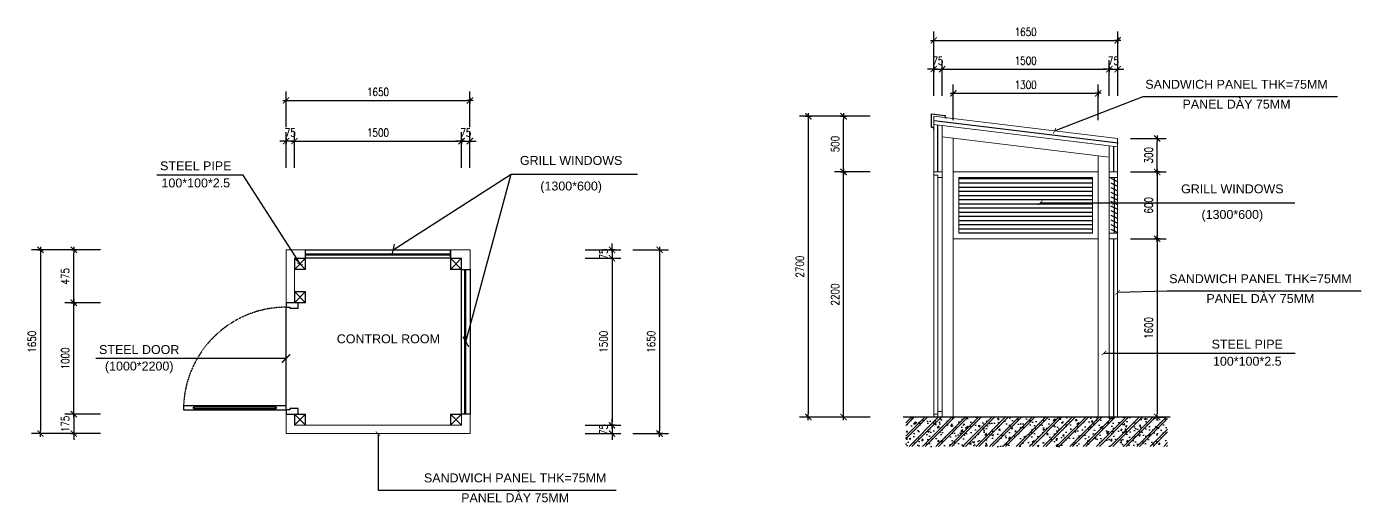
# Model space of a CAD drawing. Extents: x 56812 to 137383, y 2944 to 27175.
# Drawn here: x 56812 to 68784, y 2944 to 7214 of the extents above; entities that cross this region are included whole.
import ezdxf

# ---------------------------------------------------------------- set-up
doc = ezdxf.new("R2010")
doc.units = 0
doc.header["$MEASUREMENT"] = 0
doc.linetypes.add('HIDDEN', pattern=[0.375, 0.25, -0.125])
doc.layers.get('0').update_dxf_attribs({"lineweight": 5})
doc.layers.add('0 @ 1', color=7, linetype='Continuous', lineweight=5)
for name, color, linetype in [('Dimension', 14, 'Continuous'), ('Hatch', 250, 'Continuous'), ('THAY2', 9, 'Continuous'), ('WA1', 3, 'Continuous')]:
    doc.layers.add(name, color=color, linetype=linetype)
doc.styles.add('$3$ROMANS', font='romans.shx', dxfattribs={"width": 0.8})
doc.styles.add('@A31$0$A3-factory$0$Arial', font='arial.ttf', dxfattribs={"height": 1.6})
doc.styles.get("Standard").update_dxf_attribs({"font": 'arial.ttf'})
doc.linetypes.add('BATTING', pattern='A,0.0001,-0.1,[134,ltypeshp.shx,S=0.1,R=0,X=-0.1,Y=0],-0.2,[134,ltypeshp.shx,S=0.1,R=180,X=0.1,Y=0],-0.1', length=0.4001)
doc.dimstyles.new('40', dxfattribs={"dimscale": 40, "dimtxt": 2, "dimasz": 1, "dimexe": 1, "dimexo": 0, "dimgap": 0.8, "dimtad": 1, "dimdec": 0, "dimzin": 13, "dimdsep": 46, "dimtxsty": 'Standard', "dimblk": 'ARCHTICK', "dimcen": 1, "dimdle": 1, "dimclrd": 14, "dimclre": 14, "dimclrt": 3, "dimadec": 0, "dimazin": 0, "dimtfac": 1, "dimtdec": 0, "dimtix": 1, "dimtmove": 1, "dimatfit": 3, "dimldrblk": 'ARCHTICK', "dimfxl": 1, "dimtolj": 1, "dimtzin": 13, "dimarcsym": 0})
doc.dimstyles.new('75', dxfattribs={"dimscale": 75, "dimtxt": 2, "dimasz": 1, "dimexe": 1, "dimexo": 0, "dimgap": 0.8, "dimtad": 1, "dimdec": 0, "dimzin": 13, "dimdsep": 46, "dimtxsty": 'Standard', "dimblk": 'ARCHTICK', "dimcen": 1, "dimdle": 1, "dimclrd": 14, "dimclre": 14, "dimclrt": 3, "dimadec": 0, "dimazin": 0, "dimtfac": 1, "dimtdec": 0, "dimtix": 1, "dimtmove": 1, "dimatfit": 3, "dimldrblk": 'ARCHTICK', "dimfxl": 1, "dimtolj": 1, "dimtzin": 13, "dimarcsym": 0})
doc.dimstyles.new('AD-40', dxfattribs={"dimscale": 40, "dimtxt": 1.8, "dimasz": 0.7, "dimexe": 2, "dimexo": 0, "dimgap": 1, "dimtad": 1, "dimdec": 0, "dimzin": 0, "dimdsep": 46, "dimtxsty": '$3$ROMANS', "dimblk": '$3$TICKS', "dimcen": 0, "dimclrd": 256, "dimclre": 256, "dimclrt": 7, "dimazin": 0, "dimtfac": 0.5, "dimtdec": 0, "dimtix": 1, "dimtmove": 1, "dimatfit": 3, "dimldrblk": '$0$ARROWS', "dimfxl": 6, "dimfxlon": 1, "dimtvp": 1, "dimtolj": 1, "dimtzin": 0, "dimlwd": -1, "dimlwe": -1, "dimarcsym": 0})

# ---------------------------------------------------------------- blocks, each defined once
blk = doc.blocks.new('*U18')
at = {"ltscale": 100}
for p, q in [((40, 930), (40, 210)), ((75, 210), (75, 930))]:
    blk.add_line(p, q, dxfattribs=at)
at = {"color": 8, "ltscale": 100}
blk.add_line((40, 110), (960, 110), dxfattribs=at)
at = {"ltscale": 100}
for points in [[(40, 1030), (40, 930), (52, 930), (52, 940), (62, 940), (62, 930), (75, 930), (75, 1030)], [(62, 210), (62, 200), (52, 200), (52, 210), (40, 210), (40, 110), (75, 110), (75, 210)], [(50, 75), (40, 75), (40, 110), (0, 110), (0, 0), (50, 0)], [(1000, 110), (960, 110), (960, 75), (950, 75), (950, 0), (1000, 0)]]:
    blk.add_lwpolyline(points, close=True, dxfattribs=at)
at = {"color": 8, "ltscale": 100}
blk.add_lwpolyline([(62, 940), (52, 940), (52, 200), (62, 200)], close=True, dxfattribs=at)
at = {"color": 8, "linetype": 'HIDDEN', "ltscale": 10}
blk.add_arc((40, 110), 920, 360, 90, dxfattribs=at)
blk = doc.blocks.new('A$C067A7958')
at = {"layer": 'Dimension'}
for points in [[(0, 100), (100, 0)], [(100, 100), (0, 0)]]:
    blk.add_lwpolyline(points, dxfattribs=at)
at = {"layer": 'WA1', "lineweight": 5}
for points in [[(0, 0), (100, 0), (100, 100), (0, 100)], [(2.5, 2.5), (97.5, 2.5), (97.5, 97.5), (2.5, 97.5)]]:
    blk.add_lwpolyline(points, close=True, dxfattribs=at)
blk = doc.blocks.new('$3$TICKS')
for p, q in [((1, 0), (-1, 0)), ((0, 1), (0, -1))]:
    blk.add_line(p, q)
at = {"const_width": 0.35}
blk.add_lwpolyline([(1, 1), (-1, -1)], dxfattribs=at)
blk = doc.blocks.new('*D74')
at = {"layer": 'Defpoints', "color": 0, "transparency": 16777216}
for p in [(60713, 6187), (59213, 5868), (60713, 5868)]:
    blk.add_point(p, dxfattribs=at)
at = {"layer": 'Dimension', "transparency": 16777216}
for p, q in [((59213, 5947), (59213, 6267)), ((60713, 5947), (60713, 6267)), ((59241, 6187), (60685, 6187))]:
    blk.add_line(p, q, dxfattribs=at)
at = {"layer": 'Dimension', "transparency": 16777216, "xscale": 28, "yscale": 28, "zscale": 28, "rotation": 180}
blk.add_blockref('$3$TICKS', (59213, 6187), dxfattribs=at)
at = {"layer": 'Dimension', "transparency": 16777216, "xscale": 28, "yscale": 28, "zscale": 28}
blk.add_blockref('$3$TICKS', (60713, 6187), dxfattribs=at)
at = {"layer": 'Dimension', "color": 7, "transparency": 16777216, "insert": (59963, 6263), "char_height": 72, "attachment_point": 5, "style": '$3$ROMANS'}
blk.add_mtext('\\A1;1500', dxfattribs=at)
blk = doc.blocks.new('$0$ARROWS')
at = {"lineweight": 0}
blk.add_line((-1, 0), (0.5, 0), dxfattribs=at)
at = {"lineweight": 0, "const_width": 0.525}
blk.add_lwpolyline([(-1, -1.5), (0.5, 0), (-1, 1.5)], dxfattribs=at)
blk = doc.blocks.new('*D75')
at = {"layer": 'Defpoints', "color": 0, "transparency": 16777216}
for p in [(60788, 6187), (60713, 5868), (60788, 5868)]:
    blk.add_point(p, dxfattribs=at)
at = {"layer": 'Dimension', "transparency": 16777216}
for p, q in [((60713, 5947), (60713, 6267)), ((60788, 5947), (60788, 6267)), ((60685, 6187), (60657, 6187)), ((60713, 6187), (60788, 6187)), ((60816, 6187), (60844, 6187))]:
    blk.add_line(p, q, dxfattribs=at)
at = {"layer": 'Dimension', "transparency": 16777216, "xscale": 28, "yscale": 28, "zscale": 28}
blk.add_blockref('$3$TICKS', (60713, 6187), dxfattribs=at)
at = {"layer": 'Dimension', "transparency": 16777216, "xscale": 28, "yscale": 28, "zscale": 28, "rotation": 180}
blk.add_blockref('$3$TICKS', (60788, 6187), dxfattribs=at)
at = {"layer": 'Dimension', "color": 7, "transparency": 16777216, "insert": (60751, 6263), "char_height": 72, "attachment_point": 5, "style": '$3$ROMANS'}
blk.add_mtext('\\A1;75', dxfattribs=at)
blk = doc.blocks.new('*D76')
at = {"layer": 'Defpoints', "color": 0, "transparency": 16777216}
for p in [(59138, 6187), (59138, 5868), (59213, 5868)]:
    blk.add_point(p, dxfattribs=at)
at = {"layer": 'Dimension', "transparency": 16777216}
for p, q in [((59138, 5947), (59138, 6267)), ((59213, 5947), (59213, 6267)), ((59110, 6187), (59082, 6187)), ((59213, 6187), (59138, 6187)), ((59241, 6187), (59269, 6187))]:
    blk.add_line(p, q, dxfattribs=at)
at = {"layer": 'Dimension', "transparency": 16777216, "xscale": 28, "yscale": 28, "zscale": 28}
blk.add_blockref('$3$TICKS', (59138, 6187), dxfattribs=at)
at = {"layer": 'Dimension', "transparency": 16777216, "xscale": 28, "yscale": 28, "zscale": 28, "rotation": 180}
blk.add_blockref('$3$TICKS', (59213, 6187), dxfattribs=at)
at = {"layer": 'Dimension', "color": 7, "transparency": 16777216, "insert": (59176, 6263), "char_height": 72, "attachment_point": 5, "style": '$3$ROMANS'}
blk.add_mtext('\\A1;75', dxfattribs=at)
blk = doc.blocks.new('*D77')
at = {"layer": 'Defpoints', "color": 0, "transparency": 16777216}
for p in [(60788, 6552), (59138, 5868), (60788, 5868)]:
    blk.add_point(p, dxfattribs=at)
at = {"layer": 'Dimension', "transparency": 16777216}
for p, q in [((59138, 6312), (59138, 6632)), ((60788, 6312), (60788, 6632)), ((59166, 6552), (60760, 6552))]:
    blk.add_line(p, q, dxfattribs=at)
at = {"layer": 'Dimension', "transparency": 16777216, "xscale": 28, "yscale": 28, "zscale": 28, "rotation": 180}
blk.add_blockref('$3$TICKS', (59138, 6552), dxfattribs=at)
at = {"layer": 'Dimension', "transparency": 16777216, "xscale": 28, "yscale": 28, "zscale": 28}
blk.add_blockref('$3$TICKS', (60788, 6552), dxfattribs=at)
at = {"layer": 'Dimension', "color": 7, "transparency": 16777216, "insert": (59963, 6628), "char_height": 72, "attachment_point": 5, "style": '$3$ROMANS'}
blk.add_mtext('\\A1;1650', dxfattribs=at)
blk = doc.blocks.new('*D78')
at = {"layer": 'Defpoints', "color": 0, "transparency": 16777216}
for p in [(61497, 5211), (61497, 5136), (62062, 5136)]:
    blk.add_point(p, dxfattribs=at)
at = {"layer": 'Dimension', "transparency": 16777216}
for p, q in [((61822, 5211), (62142, 5211)), ((62062, 5239), (62062, 5267)), ((62062, 5211), (62062, 5136)), ((61822, 5136), (62142, 5136)), ((62062, 5108), (62062, 5080))]:
    blk.add_line(p, q, dxfattribs=at)
at = {"layer": 'Dimension', "transparency": 16777216, "xscale": 28, "yscale": 28, "zscale": 28}
for p, rotation in [((62062, 5211), 270), ((62062, 5136), 90)]:
    blk.add_blockref('$3$TICKS', p, dxfattribs=dict(at, rotation=rotation))
at = {"layer": 'Dimension', "color": 7, "transparency": 16777216, "insert": (61986, 5173), "char_height": 72, "attachment_point": 5, "rotation": 90, "style": '$3$ROMANS'}
blk.add_mtext('\\A1;75', dxfattribs=at)
blk = doc.blocks.new('*D79')
at = {"layer": 'Defpoints', "color": 0, "transparency": 16777216}
for p in [(61497, 5136), (61497, 3636), (62062, 3636)]:
    blk.add_point(p, dxfattribs=at)
at = {"layer": 'Dimension', "transparency": 16777216}
for p, q in [((61822, 5136), (62142, 5136)), ((62062, 5108), (62062, 3664)), ((61822, 3636), (62142, 3636))]:
    blk.add_line(p, q, dxfattribs=at)
at = {"layer": 'Dimension', "transparency": 16777216, "xscale": 28, "yscale": 28, "zscale": 28}
for p, rotation in [((62062, 5136), 90), ((62062, 3636), 270)]:
    blk.add_blockref('$3$TICKS', p, dxfattribs=dict(at, rotation=rotation))
at = {"layer": 'Dimension', "color": 7, "transparency": 16777216, "insert": (61986, 4386), "char_height": 72, "attachment_point": 5, "rotation": 90, "style": '$3$ROMANS'}
blk.add_mtext('\\A1;1500', dxfattribs=at)
blk = doc.blocks.new('*D80')
at = {"layer": 'Defpoints', "color": 0, "transparency": 16777216}
for p in [(61497, 3636), (61497, 3561), (62062, 3561)]:
    blk.add_point(p, dxfattribs=at)
at = {"layer": 'Dimension', "transparency": 16777216}
for p, q in [((61822, 3636), (62142, 3636)), ((62062, 3664), (62062, 3692)), ((62062, 3636), (62062, 3561)), ((61822, 3561), (62142, 3561)), ((62062, 3533), (62062, 3505))]:
    blk.add_line(p, q, dxfattribs=at)
at = {"layer": 'Dimension', "transparency": 16777216, "xscale": 28, "yscale": 28, "zscale": 28}
for p, rotation in [((62062, 3636), 270), ((62062, 3561), 90)]:
    blk.add_blockref('$3$TICKS', p, dxfattribs=dict(at, rotation=rotation))
at = {"layer": 'Dimension', "color": 7, "transparency": 16777216, "insert": (61986, 3598), "char_height": 72, "attachment_point": 5, "rotation": 90, "style": '$3$ROMANS'}
blk.add_mtext('\\A1;75', dxfattribs=at)
blk = doc.blocks.new('*D81')
at = {"layer": 'Defpoints', "color": 0, "transparency": 16777216}
for p in [(61497, 5211), (61497, 3561), (62489, 3561)]:
    blk.add_point(p, dxfattribs=at)
at = {"layer": 'Dimension', "transparency": 16777216}
for p, q in [((62249, 5211), (62569, 5211)), ((62489, 5183), (62489, 3589)), ((62249, 3561), (62569, 3561))]:
    blk.add_line(p, q, dxfattribs=at)
at = {"layer": 'Dimension', "transparency": 16777216, "xscale": 28, "yscale": 28, "zscale": 28}
for p, rotation in [((62489, 5211), 90), ((62489, 3561), 270)]:
    blk.add_blockref('$3$TICKS', p, dxfattribs=dict(at, rotation=rotation))
at = {"layer": 'Dimension', "color": 7, "transparency": 16777216, "insert": (62413, 4386), "char_height": 72, "attachment_point": 5, "rotation": 90, "style": '$3$ROMANS'}
blk.add_mtext('\\A1;1650', dxfattribs=at)
blk = doc.blocks.new('_ArchTick')
at = {"color": 0, "linetype": 'ByBlock', "const_width": 0.15}
blk.add_lwpolyline([(-0.5, -0.5), (0.5, 0.5)], dxfattribs=at)
blk = doc.blocks.new('*D83')
at = {"layer": 'Defpoints', "color": 0, "transparency": 16777216}
for p in [(57234, 4736), (57683, 4736), (57683, 3736)]:
    blk.add_point(p, dxfattribs=at)
at = {"layer": 'Dimension', "transparency": 16777216}
for p, q in [((57474, 4736), (57154, 4736)), ((57234, 3764), (57234, 4708)), ((57474, 3736), (57154, 3736))]:
    blk.add_line(p, q, dxfattribs=at)
at = {"layer": 'Dimension', "transparency": 16777216, "xscale": 28, "yscale": 28, "zscale": 28}
for p, rotation in [((57234, 4736), 90), ((57234, 3736), 270)]:
    blk.add_blockref('$3$TICKS', p, dxfattribs=dict(at, rotation=rotation))
at = {"layer": 'Dimension', "color": 7, "transparency": 16777216, "insert": (57158, 4236), "char_height": 72, "attachment_point": 5, "rotation": 90, "style": '$3$ROMANS'}
blk.add_mtext('\\A1;1000', dxfattribs=at)
blk = doc.blocks.new('*D84')
at = {"layer": 'Defpoints', "color": 0, "transparency": 16777216}
for p in [(57234, 5211), (57683, 5211), (57683, 4736)]:
    blk.add_point(p, dxfattribs=at)
at = {"layer": 'Dimension', "transparency": 16777216}
for p, q in [((57474, 5211), (57154, 5211)), ((57234, 4764), (57234, 5183)), ((57474, 4736), (57154, 4736))]:
    blk.add_line(p, q, dxfattribs=at)
at = {"layer": 'Dimension', "transparency": 16777216, "xscale": 28, "yscale": 28, "zscale": 28}
for p, rotation in [((57234, 5211), 90), ((57234, 4736), 270)]:
    blk.add_blockref('$3$TICKS', p, dxfattribs=dict(at, rotation=rotation))
at = {"layer": 'Dimension', "color": 7, "transparency": 16777216, "insert": (57158, 4973), "char_height": 72, "attachment_point": 5, "rotation": 90, "style": '$3$ROMANS'}
blk.add_mtext('\\A1;475', dxfattribs=at)
blk = doc.blocks.new('*D85')
at = {"layer": 'Defpoints', "color": 0, "transparency": 16777216}
for p in [(57683, 3736), (57234, 3561), (57683, 3561)]:
    blk.add_point(p, dxfattribs=at)
at = {"layer": 'Dimension', "transparency": 16777216}
for p, q in [((57474, 3736), (57154, 3736)), ((57234, 3764), (57234, 3792)), ((57234, 3736), (57234, 3561)), ((57474, 3561), (57154, 3561)), ((57234, 3533), (57234, 3505))]:
    blk.add_line(p, q, dxfattribs=at)
at = {"layer": 'Dimension', "transparency": 16777216, "xscale": 28, "yscale": 28, "zscale": 28}
for p, rotation in [((57234, 3736), 270), ((57234, 3561), 90)]:
    blk.add_blockref('$3$TICKS', p, dxfattribs=dict(at, rotation=rotation))
at = {"layer": 'Dimension', "color": 7, "transparency": 16777216, "insert": (57158, 3648), "char_height": 72, "attachment_point": 5, "rotation": 90, "style": '$3$ROMANS'}
blk.add_mtext('\\A1;175', dxfattribs=at)
blk = doc.blocks.new('*D86')
at = {"layer": 'Defpoints', "color": 0, "transparency": 16777216}
for p in [(57683, 5211), (56935, 3561), (57683, 3561)]:
    blk.add_point(p, dxfattribs=at)
at = {"layer": 'Dimension', "transparency": 16777216}
for p, q in [((57175, 5211), (56855, 5211)), ((56935, 5183), (56935, 3589)), ((57175, 3561), (56855, 3561))]:
    blk.add_line(p, q, dxfattribs=at)
at = {"layer": 'Dimension', "transparency": 16777216, "xscale": 28, "yscale": 28, "zscale": 28}
for p, rotation in [((56935, 5211), 90), ((56935, 3561), 270)]:
    blk.add_blockref('$3$TICKS', p, dxfattribs=dict(at, rotation=rotation))
at = {"layer": 'Dimension', "color": 7, "transparency": 16777216, "insert": (56859, 4386), "char_height": 72, "attachment_point": 5, "rotation": 90, "style": '$3$ROMANS'}
blk.add_mtext('\\A1;1650', dxfattribs=at)
blk = doc.blocks.new('*D87')
at = {"layer": 'Defpoints', "color": 0, "transparency": 16777216}
for p in [(64608, 6410), (63823, 3710), (64608, 3710)]:
    blk.add_point(p, dxfattribs=at)
at = {"layer": 'Dimension', "transparency": 16777216}
for p, q in [((64063, 6410), (63743, 6410)), ((63823, 6382), (63823, 3738)), ((64063, 3710), (63743, 3710))]:
    blk.add_line(p, q, dxfattribs=at)
at = {"layer": 'Dimension', "transparency": 16777216, "xscale": 28, "yscale": 28, "zscale": 28}
for p, rotation in [((63823, 6410), 90), ((63823, 3710), 270)]:
    blk.add_blockref('$3$TICKS', p, dxfattribs=dict(at, rotation=rotation))
at = {"layer": 'Dimension', "color": 7, "transparency": 16777216, "insert": (63747, 5060), "char_height": 72, "attachment_point": 5, "rotation": 90, "style": '$3$ROMANS'}
blk.add_mtext('\\A1;2700', dxfattribs=at)
blk = doc.blocks.new('*D88')
at = {"layer": 'Defpoints', "color": 0, "transparency": 16777216}
for p in [(64139, 5910), (64608, 5910), (64608, 3710)]:
    blk.add_point(p, dxfattribs=at)
at = {"layer": 'Dimension', "transparency": 16777216}
for p, q in [((64379, 5910), (64059, 5910)), ((64139, 3738), (64139, 5882)), ((64379, 3710), (64059, 3710))]:
    blk.add_line(p, q, dxfattribs=at)
at = {"layer": 'Dimension', "transparency": 16777216, "xscale": 28, "yscale": 28, "zscale": 28}
for p, rotation in [((64139, 5910), 90), ((64139, 3710), 270)]:
    blk.add_blockref('$3$TICKS', p, dxfattribs=dict(at, rotation=rotation))
at = {"layer": 'Dimension', "color": 7, "transparency": 16777216, "insert": (64063, 4810), "char_height": 72, "attachment_point": 5, "rotation": 90, "style": '$3$ROMANS'}
blk.add_mtext('\\A1;2200', dxfattribs=at)
blk = doc.blocks.new('*D89')
at = {"layer": 'Defpoints', "color": 0, "transparency": 16777216}
for p in [(64139, 6410), (64608, 6410), (64608, 5910)]:
    blk.add_point(p, dxfattribs=at)
at = {"layer": 'Dimension', "transparency": 16777216}
for p, q in [((64379, 6410), (64059, 6410)), ((64139, 5938), (64139, 6382)), ((64379, 5910), (64059, 5910))]:
    blk.add_line(p, q, dxfattribs=at)
at = {"layer": 'Dimension', "transparency": 16777216, "xscale": 28, "yscale": 28, "zscale": 28}
for p, rotation in [((64139, 6410), 90), ((64139, 5910), 270)]:
    blk.add_blockref('$3$TICKS', p, dxfattribs=dict(at, rotation=rotation))
at = {"layer": 'Dimension', "color": 7, "transparency": 16777216, "insert": (64063, 6160), "char_height": 72, "attachment_point": 5, "rotation": 90, "style": '$3$ROMANS'}
blk.add_mtext('\\A1;500', dxfattribs=at)
blk = doc.blocks.new('*D90')
at = {"layer": 'Defpoints', "color": 0, "transparency": 16777216}
for p in [(66598, 6210), (66952, 6210), (66598, 5910)]:
    blk.add_point(p, dxfattribs=at)
at = {"layer": 'Dimension', "transparency": 16777216}
for p, q in [((66712, 6210), (67032, 6210)), ((66952, 5938), (66952, 6182)), ((66712, 5910), (67032, 5910))]:
    blk.add_line(p, q, dxfattribs=at)
at = {"layer": 'Dimension', "transparency": 16777216, "xscale": 28, "yscale": 28, "zscale": 28}
for p, rotation in [((66952, 6210), 90), ((66952, 5910), 270)]:
    blk.add_blockref('$3$TICKS', p, dxfattribs=dict(at, rotation=rotation))
at = {"layer": 'Dimension', "color": 7, "transparency": 16777216, "insert": (66876, 6060), "char_height": 72, "attachment_point": 5, "rotation": 90, "style": '$3$ROMANS'}
blk.add_mtext('\\A1;300', dxfattribs=at)
blk = doc.blocks.new('*D91')
at = {"layer": 'Defpoints', "color": 0, "transparency": 16777216}
for p in [(66666, 5910), (66598, 5310), (66952, 5310)]:
    blk.add_point(p, dxfattribs=at)
at = {"layer": 'Dimension', "transparency": 16777216}
for p, q in [((66712, 5910), (67032, 5910)), ((66952, 5882), (66952, 5338)), ((66712, 5310), (67032, 5310))]:
    blk.add_line(p, q, dxfattribs=at)
at = {"layer": 'Dimension', "transparency": 16777216, "xscale": 28, "yscale": 28, "zscale": 28}
for p, rotation in [((66952, 5910), 90), ((66952, 5310), 270)]:
    blk.add_blockref('$3$TICKS', p, dxfattribs=dict(at, rotation=rotation))
at = {"layer": 'Dimension', "color": 7, "transparency": 16777216, "insert": (66876, 5610), "char_height": 72, "attachment_point": 5, "rotation": 90, "style": '$3$ROMANS'}
blk.add_mtext('\\A1;600', dxfattribs=at)
blk = doc.blocks.new('*D92')
at = {"layer": 'Defpoints', "color": 0, "transparency": 16777216}
for p in [(66598, 5310), (66952, 3710), (66952, 3710)]:
    blk.add_point(p, dxfattribs=at)
at = {"layer": 'Dimension', "transparency": 16777216}
for p, q in [((66712, 5310), (67032, 5310)), ((66952, 5282), (66952, 3738)), ((66952, 3710), (67032, 3710))]:
    blk.add_line(p, q, dxfattribs=at)
at = {"layer": 'Dimension', "transparency": 16777216, "xscale": 28, "yscale": 28, "zscale": 28}
for p, rotation in [((66952, 5310), 90), ((66952, 3710), 270)]:
    blk.add_blockref('$3$TICKS', p, dxfattribs=dict(at, rotation=rotation))
at = {"layer": 'Dimension', "color": 7, "transparency": 16777216, "insert": (66876, 4510), "char_height": 72, "attachment_point": 5, "rotation": 90, "style": '$3$ROMANS'}
blk.add_mtext('\\A1;1600', dxfattribs=at)
blk = doc.blocks.new('*D93')
at = {"layer": 'Defpoints', "color": 0, "transparency": 16777216}
for p in [(66598, 7091), (64948, 6580), (66598, 6580)]:
    blk.add_point(p, dxfattribs=at)
at = {"layer": 'Dimension', "transparency": 16777216}
for p, q in [((64948, 6851), (64948, 7171)), ((64976, 7091), (66570, 7091)), ((66598, 6851), (66598, 7171))]:
    blk.add_line(p, q, dxfattribs=at)
at = {"layer": 'Dimension', "transparency": 16777216, "xscale": 28, "yscale": 28, "zscale": 28, "rotation": 180}
blk.add_blockref('$3$TICKS', (64948, 7091), dxfattribs=at)
at = {"layer": 'Dimension', "transparency": 16777216, "xscale": 28, "yscale": 28, "zscale": 28}
blk.add_blockref('$3$TICKS', (66598, 7091), dxfattribs=at)
at = {"layer": 'Dimension', "color": 7, "transparency": 16777216, "insert": (65773, 7167), "char_height": 72, "attachment_point": 5, "style": '$3$ROMANS'}
blk.add_mtext('\\A1;1650', dxfattribs=at)
blk = doc.blocks.new('*D94')
at = {"layer": 'Defpoints', "color": 0, "transparency": 16777216}
for p in [(65023, 6833), (64948, 6580), (65023, 6580)]:
    blk.add_point(p, dxfattribs=at)
at = {"layer": 'Dimension', "transparency": 16777216}
for p, q in [((64920, 6833), (64892, 6833)), ((64948, 6593), (64948, 6913)), ((64948, 6833), (65023, 6833)), ((65023, 6593), (65023, 6913)), ((65051, 6833), (65079, 6833))]:
    blk.add_line(p, q, dxfattribs=at)
at = {"layer": 'Dimension', "transparency": 16777216, "xscale": 28, "yscale": 28, "zscale": 28}
blk.add_blockref('$3$TICKS', (64948, 6833), dxfattribs=at)
at = {"layer": 'Dimension', "transparency": 16777216, "xscale": 28, "yscale": 28, "zscale": 28, "rotation": 180}
blk.add_blockref('$3$TICKS', (65023, 6833), dxfattribs=at)
at = {"layer": 'Dimension', "color": 7, "transparency": 16777216, "insert": (64985, 6909), "char_height": 72, "attachment_point": 5, "style": '$3$ROMANS'}
blk.add_mtext('\\A1;75', dxfattribs=at)
blk = doc.blocks.new('*D95')
at = {"layer": 'Defpoints', "color": 0, "transparency": 16777216}
for p in [(66523, 6833), (65023, 6580), (66523, 6580)]:
    blk.add_point(p, dxfattribs=at)
at = {"layer": 'Dimension', "transparency": 16777216}
for p, q in [((65023, 6593), (65023, 6913)), ((65051, 6833), (66495, 6833)), ((66523, 6593), (66523, 6913))]:
    blk.add_line(p, q, dxfattribs=at)
at = {"layer": 'Dimension', "transparency": 16777216, "xscale": 28, "yscale": 28, "zscale": 28, "rotation": 180}
blk.add_blockref('$3$TICKS', (65023, 6833), dxfattribs=at)
at = {"layer": 'Dimension', "transparency": 16777216, "xscale": 28, "yscale": 28, "zscale": 28}
blk.add_blockref('$3$TICKS', (66523, 6833), dxfattribs=at)
at = {"layer": 'Dimension', "color": 7, "transparency": 16777216, "insert": (65773, 6909), "char_height": 72, "attachment_point": 5, "style": '$3$ROMANS'}
blk.add_mtext('\\A1;1500', dxfattribs=at)
blk = doc.blocks.new('*D96')
at = {"layer": 'Defpoints', "color": 0, "transparency": 16777216}
for p in [(66598, 6833), (66523, 6580), (66598, 6580)]:
    blk.add_point(p, dxfattribs=at)
at = {"layer": 'Dimension', "transparency": 16777216}
for p, q in [((66495, 6833), (66467, 6833)), ((66523, 6593), (66523, 6913)), ((66523, 6833), (66598, 6833)), ((66598, 6593), (66598, 6913)), ((66626, 6833), (66654, 6833))]:
    blk.add_line(p, q, dxfattribs=at)
at = {"layer": 'Dimension', "transparency": 16777216, "xscale": 28, "yscale": 28, "zscale": 28}
blk.add_blockref('$3$TICKS', (66523, 6833), dxfattribs=at)
at = {"layer": 'Dimension', "transparency": 16777216, "xscale": 28, "yscale": 28, "zscale": 28, "rotation": 180}
blk.add_blockref('$3$TICKS', (66598, 6833), dxfattribs=at)
at = {"layer": 'Dimension', "color": 7, "transparency": 16777216, "insert": (66560, 6909), "char_height": 72, "attachment_point": 5, "style": '$3$ROMANS'}
blk.add_mtext('\\A1;75', dxfattribs=at)
blk = doc.blocks.new('*D97')
at = {"layer": 'Defpoints', "color": 0, "transparency": 16777216}
for p in [(66423, 6616), (65123, 6376), (66423, 6376)]:
    blk.add_point(p, dxfattribs=at)
at = {"layer": 'Dimension', "transparency": 16777216}
for p, q in [((65123, 6376), (65123, 6696)), ((65151, 6616), (66395, 6616)), ((66423, 6376), (66423, 6696))]:
    blk.add_line(p, q, dxfattribs=at)
at = {"layer": 'Dimension', "transparency": 16777216, "xscale": 28, "yscale": 28, "zscale": 28, "rotation": 180}
blk.add_blockref('$3$TICKS', (65123, 6616), dxfattribs=at)
at = {"layer": 'Dimension', "transparency": 16777216, "xscale": 28, "yscale": 28, "zscale": 28}
blk.add_blockref('$3$TICKS', (66423, 6616), dxfattribs=at)
at = {"layer": 'Dimension', "color": 7, "transparency": 16777216, "insert": (65773, 6692), "char_height": 72, "attachment_point": 5, "style": '$3$ROMANS'}
blk.add_mtext('\\A1;1300', dxfattribs=at)

msp = doc.modelspace()

# ---------------------------------------------------------------- hatches: boundary and pattern name
at = {"layer": 'Hatch'}
h = msp.add_hatch(dxfattribs=at)
h.set_pattern_fill('ANSI31', color=256, scale=300, angle=135)
h.paths.add_polyline_path([(65172.6, 5860.3), (66372.6, 5860.3), (66372.6, 5360.3), (65172.6, 5360.3)])
h = msp.add_hatch(dxfattribs=at)
h.set_pattern_fill('BT-01', color=256, scale=20, pattern_type=2)
h.set_pattern_definition([(50, (0, 0), (143.45204, -12.55043), [15, -165]), (355, (0, 0), (-27.75027, 150.43843), [12, -132]), (100.4514, (11.95, -1.05), (115.70188, 137.8879), [12.74804, -140.22842]), (46.1842, (0, 40), (213.4482, -33.1038), [22.5, -247.5]), (96.6356, (17.79, 37.24), (186.93254, 194.8236), [19.12206, -210.3426]), (351.1842, (0, 40), (186.9324, 194.8237), [18, -198]), (21, (20, 30), (119.38141, -80.52378), [15, -165]), (326, (20, 30), (48.66307, 145.03), [12, -132]), (71.4514, (29.95, 23.29), (168.04453, 64.5061), [12.74804, -140.22842]), (37.5, (0, 0), (2.43197, 66.57877), [0, -130.4, 0, -134, 0, -132.5]), (7.5, (0, 0), (52.61391, 78.88234), [0, -76.4, 0, -127.4, 0, -50.5]), (327.5, (-44.6, 0), (106.764487, -4.510974), [0, -50, 0, -156, 0, -207]), (317.5, (-64.6, 0), (116.63723, 20.021), [0, -65, 0, -103.6, 0, -147]), (45, (0, 0), (-60.10408, 60.10408), []), (45, (0, 24.5), (-60.10408, 60.10408), [])])
h.paths.add_polyline_path([(64698.9, 3710.3), (67045.9, 3710.3), (67045.9, 3445), (64698.9, 3445)])

# ---------------------------------------------------------------- linework, layer by layer
at = {"layer": 'Dimension'}
for points in [[(64947.6, 6290.3), (64947.6, 6310.3), (64927.6, 6310.3), (64927.6, 6432.9), (65049.3, 6418.1), (65046.9, 6398.3), (65066.7, 6395.9)], [(66535.2, 5854.4), (66597.6, 5824.9)], [(66535.2, 5812.8), (66597.6, 5783.4)], [(66535.2, 5771.2), (66597.6, 5741.8)], [(66566.7, 5860.3), (66566.7, 5360.3)], [(66535, 5646.6), (66597.3, 5617.2)], [(66535.2, 5729.6), (66597.6, 5700.2)], [(66535.2, 5688.1), (66597.6, 5658.6)], [(66535, 5605), (66597.3, 5575.6)], [(66535.2, 5563.3), (66597.6, 5533.9)], [(66535.2, 5521.7), (66597.6, 5492.3)], [(66535.2, 5480.2), (66597.6, 5450.7)], [(66535.2, 5438.6), (66597.6, 5409.2)], [(66535.2, 5397), (66597.6, 5367.6)], [(59313.2, 5135.8), (59313.2, 5210.8)], [(60613.2, 5173.3), (59313.2, 5173.3)], [(60613.2, 5163), (59313.2, 5163)], [(60613.2, 5135.8), (60613.2, 5210.8)], [(60713.2, 5035.8), (60713.2, 5110.8)], [(60740.5, 3735.8), (60740.5, 5035.8)], [(60750.7, 3735.8), (60750.7, 5035.8)], [(64672.5, 3710.3), (67068.8, 3710.3)]]:
    msp.add_lwpolyline(points, dxfattribs=at)
at = {"layer": 'Dimension', "linetype": 'BATTING'}
for points in [[(64952.1, 6372), (66602.1, 6172)], [(64985.1, 5910.3), (64985.1, 6325.7)], [(66560.1, 5310.3), (66560.1, 3710.3)]]:
    msp.add_lwpolyline(points, dxfattribs=at)
at = {"layer": 'Dimension', "linetype": 'BATTING', "ltscale": 75}
msp.add_lwpolyline([(66560.1, 6134.8), (66560.1, 5910.3)], dxfattribs=at)
at = {"layer": 'Dimension'}
for points in [[(59313.2, 5210.8), (60613.2, 5210.8), (60613.2, 5135.8), (59313.2, 5135.8)], [(60788.2, 5035.8), (60788.2, 3735.8), (60713.2, 3735.8), (60713.2, 5035.8)]]:
    msp.add_lwpolyline(points, close=True, dxfattribs=at)
at = {"layer": 'WA1', "lineweight": 5}
for points in [[(64947.6, 3710.3), (64947.6, 6410.3)], [(64947.6, 6410.3), (66597.6, 6210.3)], [(64947.6, 6334.8), (66597.6, 6134.8)], [(65022.6, 3710.3), (65022.6, 6325.7), (66522.6, 6143.9), (66522.6, 3710.3)], [(66522.6, 6043.1), (65022.6, 6224.9)], [(65122.6, 3710.3), (65122.6, 6212.8), (66422.6, 6055.3), (66422.6, 3710.3)], [(66597.6, 3710.3), (66597.6, 6210.3)], [(65022.6, 5910.3), (64947.6, 5910.3)], [(64985.1, 5860.3), (64985.1, 5880.3), (64947.6, 5880.3)], [(64985.1, 5860.3), (64985.1, 3710.3)], [(65022.6, 5860.3), (64985.1, 5860.3)], [(59138.2, 3735.8), (59138.2, 3560.8), (60788.2, 3560.8), (60788.2, 5210.8), (59138.2, 5210.8), (59138.2, 4735.8)], [(59213.2, 3735.8), (59213.2, 3635.8), (60713.2, 3635.8), (60713.2, 5135.8), (59213.2, 5135.8), (59213.2, 4735.8)], [(59313.2, 4735.8), (59138.2, 4735.8)], [(59138.2, 3735.8), (59313.2, 3735.8)], [(64985.1, 3760.3), (64985.1, 3735.3), (64947.6, 3735.3)], [(65022.6, 3760.3), (64985.1, 3760.3)]]:
    msp.add_lwpolyline(points, dxfattribs=at)
for points in [[(65122.6, 5910.3), (66422.6, 5910.3), (66422.6, 5310.3), (65122.6, 5310.3)], [(66522.6, 5910.3), (66597.6, 5910.3), (66597.6, 5860.3), (66522.6, 5860.3)], [(65172.6, 5860.3), (66372.6, 5860.3), (66372.6, 5360.3), (65172.6, 5360.3)], [(66522.6, 5360.3), (66597.6, 5360.3), (66597.6, 5310.3), (66522.6, 5310.3)]]:
    msp.add_lwpolyline(points, close=True, dxfattribs=at)

# ---------------------------------------------------------------- block references
at = {"layer": 'Dimension'}
for p in [(59213.2, 5035.8), (60613.2, 5035.8), (59213.2, 4735.8), (59213.2, 3635.8), (60613.2, 3635.8)]:
    msp.add_blockref('A$C067A7958', p, dxfattribs=at)
at = {"layer": 'THAY2', "rotation": 90}
msp.add_blockref('*U18', (59248.2, 3735.8), dxfattribs=at)

# ---------------------------------------------------------------- texts
at = {"layer": '0 @ 1', "char_height": 80, "attachment_point": 2, "style": '@A31$0$A3-factory$0$Arial'}
for s, width, insert in [('SANDWICH PANEL THK=75MM', 3353.285, (67664.2, 6737.1)), ('PANEL DÀY 75MM', 3353.285, (67664.2, 6559.2)), ('STEEL PIPE', 958.027, (58328.5, 6004.8)), ('GRILL WINDOWS', 958.027, (61695.4, 6053.7)), ('100*100*2.5', 958.027, (58328.5, 5851.4)), ('(1300*600)', 958.027, (61695.4, 5823.8)), ('GRILL WINDOWS', 958.027, (67626.4, 5798.4)), ('(1300*600)', 958.027, (67626.4, 5568.6)), ('SANDWICH PANEL THK=75MM', 3353.285, (67878.5, 4991.8)), ('PANEL DÀY 75MM', 3353.285, (67878.5, 4813.9)), ('CONTROL ROOM', 958.027, (60055.8, 4452.1)), ('STEEL DOOR', 958.027, (57820.9, 4355.8)), ('STEEL PIPE', 958.027, (67760.6, 4404.2)), ('(1000*2200)', 958.027, (57820.9, 4207.4)), ('100*100*2.5', 958.027, (67760.6, 4250.7)), ('SANDWICH PANEL THK=75MM', 3353.285, (61193.4, 3203.3)), ('PANEL DÀY 75MM', 3353.285, (61193.4, 3025.3))]:
    msp.add_mtext_dynamic_manual_height_columns(s, width=width, gutter_width=8, heights=[0], dxfattribs=dict(at, insert=insert))

# ---------------------------------------------------------------- dimensions: what is measured, and where the dimension line sits
at = {"layer": 'Dimension'}
for base, p1, p2, picture, middle in [((66597.6, 7091.1), (64947.6, 6579.7), (66597.6, 6579.7), '*D93', (65772.6, 7167.1)), ((65022.6, 6833.2), (64947.6, 6579.7), (65022.6, 6579.7), '*D94', (64985.1, 6909.2)), ((66522.6, 6833.2), (65022.6, 6579.7), (66522.6, 6579.7), '*D95', (65772.6, 6909.2)), ((66597.6, 6833.2), (66522.6, 6579.7), (66597.6, 6579.7), '*D96', (66560.1, 6909.2)), ((66422.6, 6616.4), (65122.6, 6375.9), (66422.6, 6375.9), '*D97', (65772.6, 6692.4)), ((60788.2, 6551.7), (59138.2, 5868.2), (60788.2, 5868.2), '*D77', (59963.2, 6627.7)), ((59138.2, 6187.2), (59213.2, 5868.2), (59138.2, 5868.2), '*D76', (59175.7, 6263.2)), ((60713.2, 6187.2), (59213.2, 5868.2), (60713.2, 5868.2), '*D74', (59963.2, 6263.2)), ((60788.2, 6187.2), (60713.2, 5868.2), (60788.2, 5868.2), '*D75', (60750.7, 6263.2))]:
    dim = msp.add_linear_dim(base=base, p1=p1, p2=p2, dimstyle='AD-40', dxfattribs=at)
    dim.commit()
    dim.dimension.update_dxf_attribs({"geometry": picture, "text_midpoint": middle})
for base, p1, p2, picture, middle in [((63823.3, 3710.3), (64607.7, 6410.3), (64607.7, 3710.3), '*D87', (63747.3, 5060.3)), ((64139.3, 6410.3), (64607.7, 5910.3), (64607.7, 6410.3), '*D89', (64063.3, 6160.3)), ((66952.1, 6210.3), (66597.6, 5910.3), (66597.6, 6210.3), '*D90', (66876.1, 6060.3)), ((64139.3, 5910.3), (64607.7, 3710.3), (64607.7, 5910.3), '*D88', (64063.3, 4810.3)), ((66952.1, 5310.3), (66665.9, 5910.3), (66597.6, 5310.3), '*D91', (66876.1, 5610.3)), ((66952.1, 3710.3), (66597.6, 5310.3), (66952.1, 3710.3), '*D92', (66876.1, 4510.3)), ((56934.8, 3560.8), (57683.1, 5210.8), (57683.1, 3560.8), '*D86', (56858.8, 4385.8)), ((57234.2, 5210.8), (57683.1, 4735.8), (57683.1, 5210.8), '*D84', (57158.2, 4973.3)), ((62062.4, 5135.8), (61496.8, 5210.8), (61496.8, 5135.8), '*D78', (61986.4, 5173.3)), ((62489.2, 3560.8), (61496.8, 5210.8), (61496.8, 3560.8), '*D81', (62413.2, 4385.8)), ((62062.4, 3635.8), (61496.8, 5135.8), (61496.8, 3635.8), '*D79', (61986.4, 4385.8)), ((57234.2, 4735.8), (57683.1, 3735.8), (57683.1, 4735.8), '*D83', (57158.2, 4235.8)), ((57234.2, 3560.8), (57683.1, 3735.8), (57683.1, 3560.8), '*D85', (57158.2, 3648.3)), ((62062.4, 3560.8), (61496.8, 3635.8), (61496.8, 3560.8), '*D80', (61986.4, 3598.3))]:
    dim = msp.add_linear_dim(base=base, p1=p1, p2=p2, angle=90, dimstyle='AD-40', dxfattribs=at)
    dim.commit()
    dim.dimension.update_dxf_attribs({"geometry": picture, "text_midpoint": middle})

# ---------------------------------------------------------------- leaders
for points, dimstyle in [([(66032, 6278.9), (66826.7, 6588.6), (68569.2, 6588.6)], '40'), ([(59263.2, 5085.8), (58754.1, 5880), (57980, 5880)], '40'), ([(60098.5, 5210.8), (61157.4, 5889), (62291.5, 5889)], '75'), ([(60750.7, 4385.8), (61157.4, 5889), (62291.5, 5889)], '75'), ([(65902.7, 5633.7), (68186.5, 5633.7)], '40'), ([(66566.7, 5631.6), (68186.5, 5633.7)], '40'), ([(66597.6, 4830), (67041, 4843.3), (68783.5, 4843.3)], '40'), ([(59138.2, 4235.8), (57431.7, 4235.8)], '75'), ([(66475.3, 4284.3), (68190, 4284.3)], '40'), ([(59963.2, 3560.8), (59963.2, 3054.8), (62098.3, 3054.8)], '40')]:
    msp.add_leader(points, dimstyle=dimstyle, override={"dimgap": 0.8, "dimtad": 0}, dxfattribs=at)

doc.saveas('drawing.dxf')
